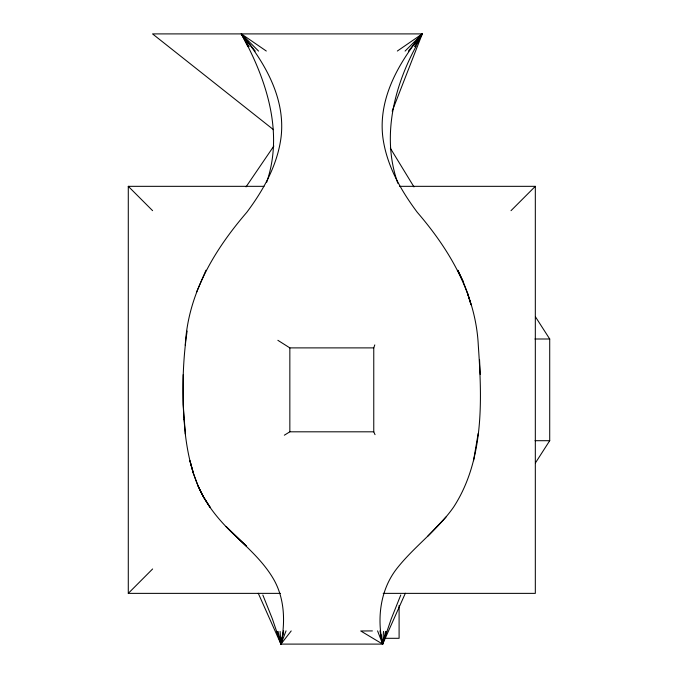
<?xml version="1.0" encoding="UTF-8"?>
<svg xmlns="http://www.w3.org/2000/svg" width="678" height="678" viewBox="0 0 678 678"><rect width="100%" height="100%" fill="white"/><g stroke="black" fill="none" stroke-linecap="round" stroke-linejoin="round"><path stroke-width="1.02" d="M187.12 331.076C182.814 360.332 182.085 390.045 183.992 419.529M183.213 374.637L183.187 404.58L185.348 433.988L183.95 419.368M383.511 631.388L382.655 644.1L280.955 644.1L258.25 593.25M372.392 630.921L360.747 630.981L382.655 644.1C376.722 617.827 380.324 588.851 397.706 567.478C414.902 545.976 437.827 529.688 453.667 507.017C484.456 459.464 481.999 399.41 478.287 345.144C475.736 294.176 449.785 250.021 417.267 212.299C400.554 189.976 386.307 164.729 382.765 136.651C378.299 98.107 398.766 62.681 422.267 33.9L152.533 33.9L273.497 129.693M185.263 345.28C187.984 293.888 214.104 250.318 246.809 212.299C263.513 189.993 277.683 164.712 281.133 136.651C285.463 98.064 264.895 62.673 241.343 33.9L266.301 51.028M478.176 433.445L473.541 460.701M282.404 636.913L280.955 644.1L272.361 618.853L262.835 595.004M282.684 635.523L283.073 633.616M283.641 630.828L280.955 644.1L277.005 631.388M385.545 631.388L382.655 644.1L377.578 630.871M266.64 182.348C284.057 131.905 266.073 78.487 241.343 33.9L258.564 51.087M281.556 642.142L280.955 644.1L278.065 631.388M386.604 631.388L382.655 644.1L382.053 642.142M375.036 434.666L373.764 431.81L373.764 347.89L374.79 344.907M479.541 359.645L480.261 374.527M286.031 630.879L280.955 644.1L280.099 631.388M392.181 111.15L422.267 33.9L397.35 51.028M196.391 292.481L206.002 270.2M400.774 595.004L391.248 618.853L382.655 644.1L379.96 630.828M405.359 593.25L382.655 644.1L381.307 637.43M415.936 46.613C393.63 87.92 381.57 137.719 397.85 183.306M415.665 46.613L422.267 33.9L405.088 51.087M414.478 46.613L422.267 33.9L413.317 45.019M535.501 462.811L549.714 440.7L549.714 339L535.501 316.889M246.029 186.882L273.853 146.033M291.209 630.93L280.955 644.1C285.345 622.455 284.896 599.013 273.709 579.385C261.716 558.562 242.478 543.646 226.096 526.526L246.428 546.078L235.961 536.357C220.316 521.916 206.205 505.305 197.891 485.499L203.502 496.923L210.121 507.373L203.502 496.923C192.806 477.532 187.882 455.633 185.289 433.818M408.419 51.113L422.267 33.9M446.022 517L427.886 536.103M280.412 593.369L128.286 593.369L152.626 568.961M511.009 210.672L535.323 186.331L399.647 186.331M284.336 435.2L289.845 431.81L373.764 431.81M128.286 593.369L128.286 186.331L263.971 186.331M534.95 339L549.714 339M277.861 340.305L289.845 347.89L373.764 347.89M535.052 440.7L549.714 440.7M383.197 593.369L535.323 593.369L535.323 186.331M384.265 638.303L399.096 638.303L399.096 605.462M128.286 186.331L152.601 210.672M255.233 51.113L241.343 33.9L247.945 46.613M247.733 41.841L241.343 33.9L249.131 46.613M390.342 148.202L413.97 186.899M462.93 281.014L457.82 270.225L462.913 281.023L467.328 292.498L471.007 304.659L467.328 292.498M193.467 473.558L189.967 460.887L193.467 473.558L197.993 485.762M380.731 634.574L381.112 636.481M289.845 347.89L289.845 431.81"/></g></svg>
